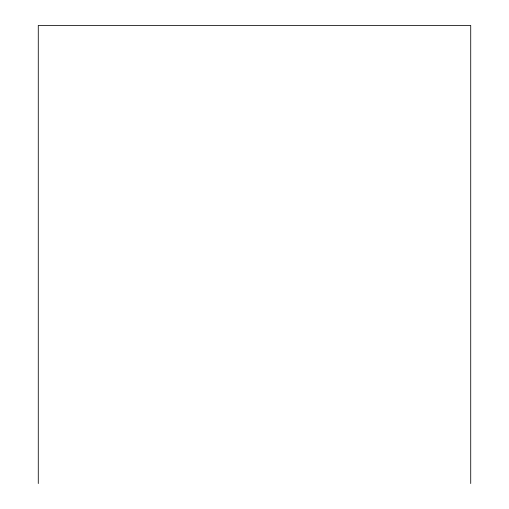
<?xml version="1.0" encoding="UTF-8"?>
<svg xmlns="http://www.w3.org/2000/svg" width="509" height="509" viewBox="0 0 509 509"><rect width="100%" height="100%" fill="white"/><g stroke="black" fill="none" stroke-linecap="round" stroke-linejoin="round"><path stroke-width="0.76" d="M470.723 483.55L470.723 25.45L38.277 25.45L38.277 483.55"/></g></svg>
